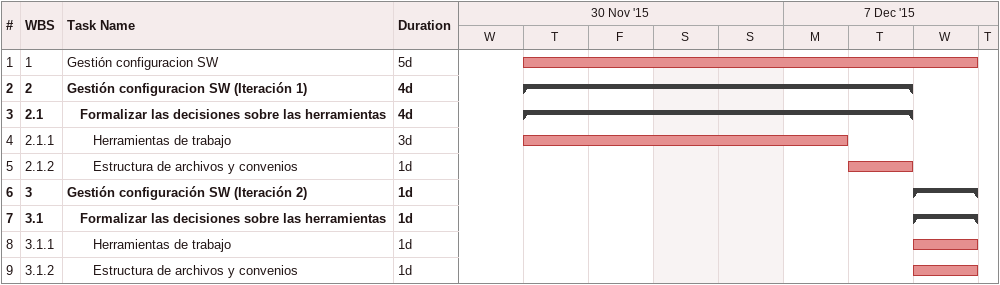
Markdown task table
| ID | WBS | Task | Duration | Start | Finish |
|---|---|---|---|---|---|
| 1 | 1 | Gestión configuracion SW | 5d | 2015-12-03 | 2015-12-09 |
| 2 | 2 | **Gestión configuracion SW (Iteración 1)** | 4d | 2015-12-03 | 2015-12-08 |
| 3 | 2.1 | **Formalizar las decisiones sobre las herramientas** | 4d | 2015-12-03 | 2015-12-08 |
| 4 | 2.1.1 | Herramientas de trabajo | 3d | 2015-12-03 | 2015-12-07 |
| 5 | 2.1.2 | Estructura de archivos y convenios | 1d | 2015-12-08 | 2015-12-08 |
| 6 | 3 | **Gestión configuración SW (Iteración 2)** | 1d | 2015-12-09 | 2015-12-09 |
| 7 | 3.1 | **Formalizar las decisiones sobre las herramientas** | 1d | 2015-12-09 | 2015-12-09 |
| 8 | 3.1.1 | Herramientas de trabajo | 1d | 2015-12-09 | 2015-12-09 |
| 9 | 3.1.2 | Estructura de archivos y convenios | 1d | 2015-12-09 | 2015-12-09 |
